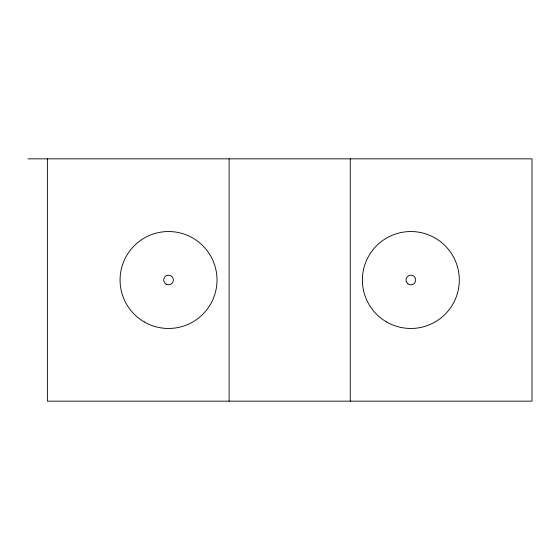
<?xml version="1.0" encoding="UTF-8"?>
<svg xmlns="http://www.w3.org/2000/svg" width="560" height="560" viewBox="0 0 560 560"><rect width="100%" height="100%" fill="white"/><g stroke="black" fill="none" stroke-linecap="round" stroke-linejoin="round"><path stroke-width="0.84" d="M28 158.844L532 158.844L532 401.156L47.383 401.156L47.383 158.844M350.266 158.844L350.266 401.156M229.117 158.844L229.117 401.156M144.305 321.972A48.461 48.461 0 0 0 217 280A48.461 48.461 0 0 0 144.305 238.028A48.461 48.461 0 0 0 144.305 321.972M386.617 321.972A48.461 48.461 0 0 0 459.305 280A48.461 48.461 0 0 0 386.617 238.028A48.461 48.461 0 0 0 386.617 321.972M166.117 284.2A4.844 4.844 0 0 0 173.383 280A4.844 4.844 0 0 0 166.117 275.8A4.844 4.844 0 0 0 166.117 284.2M407.421 283.43A4.844 4.844 0 0 0 415.527 281.253A4.844 4.844 0 0 0 409.591 275.317A4.844 4.844 0 0 0 407.421 283.43"/></g></svg>
